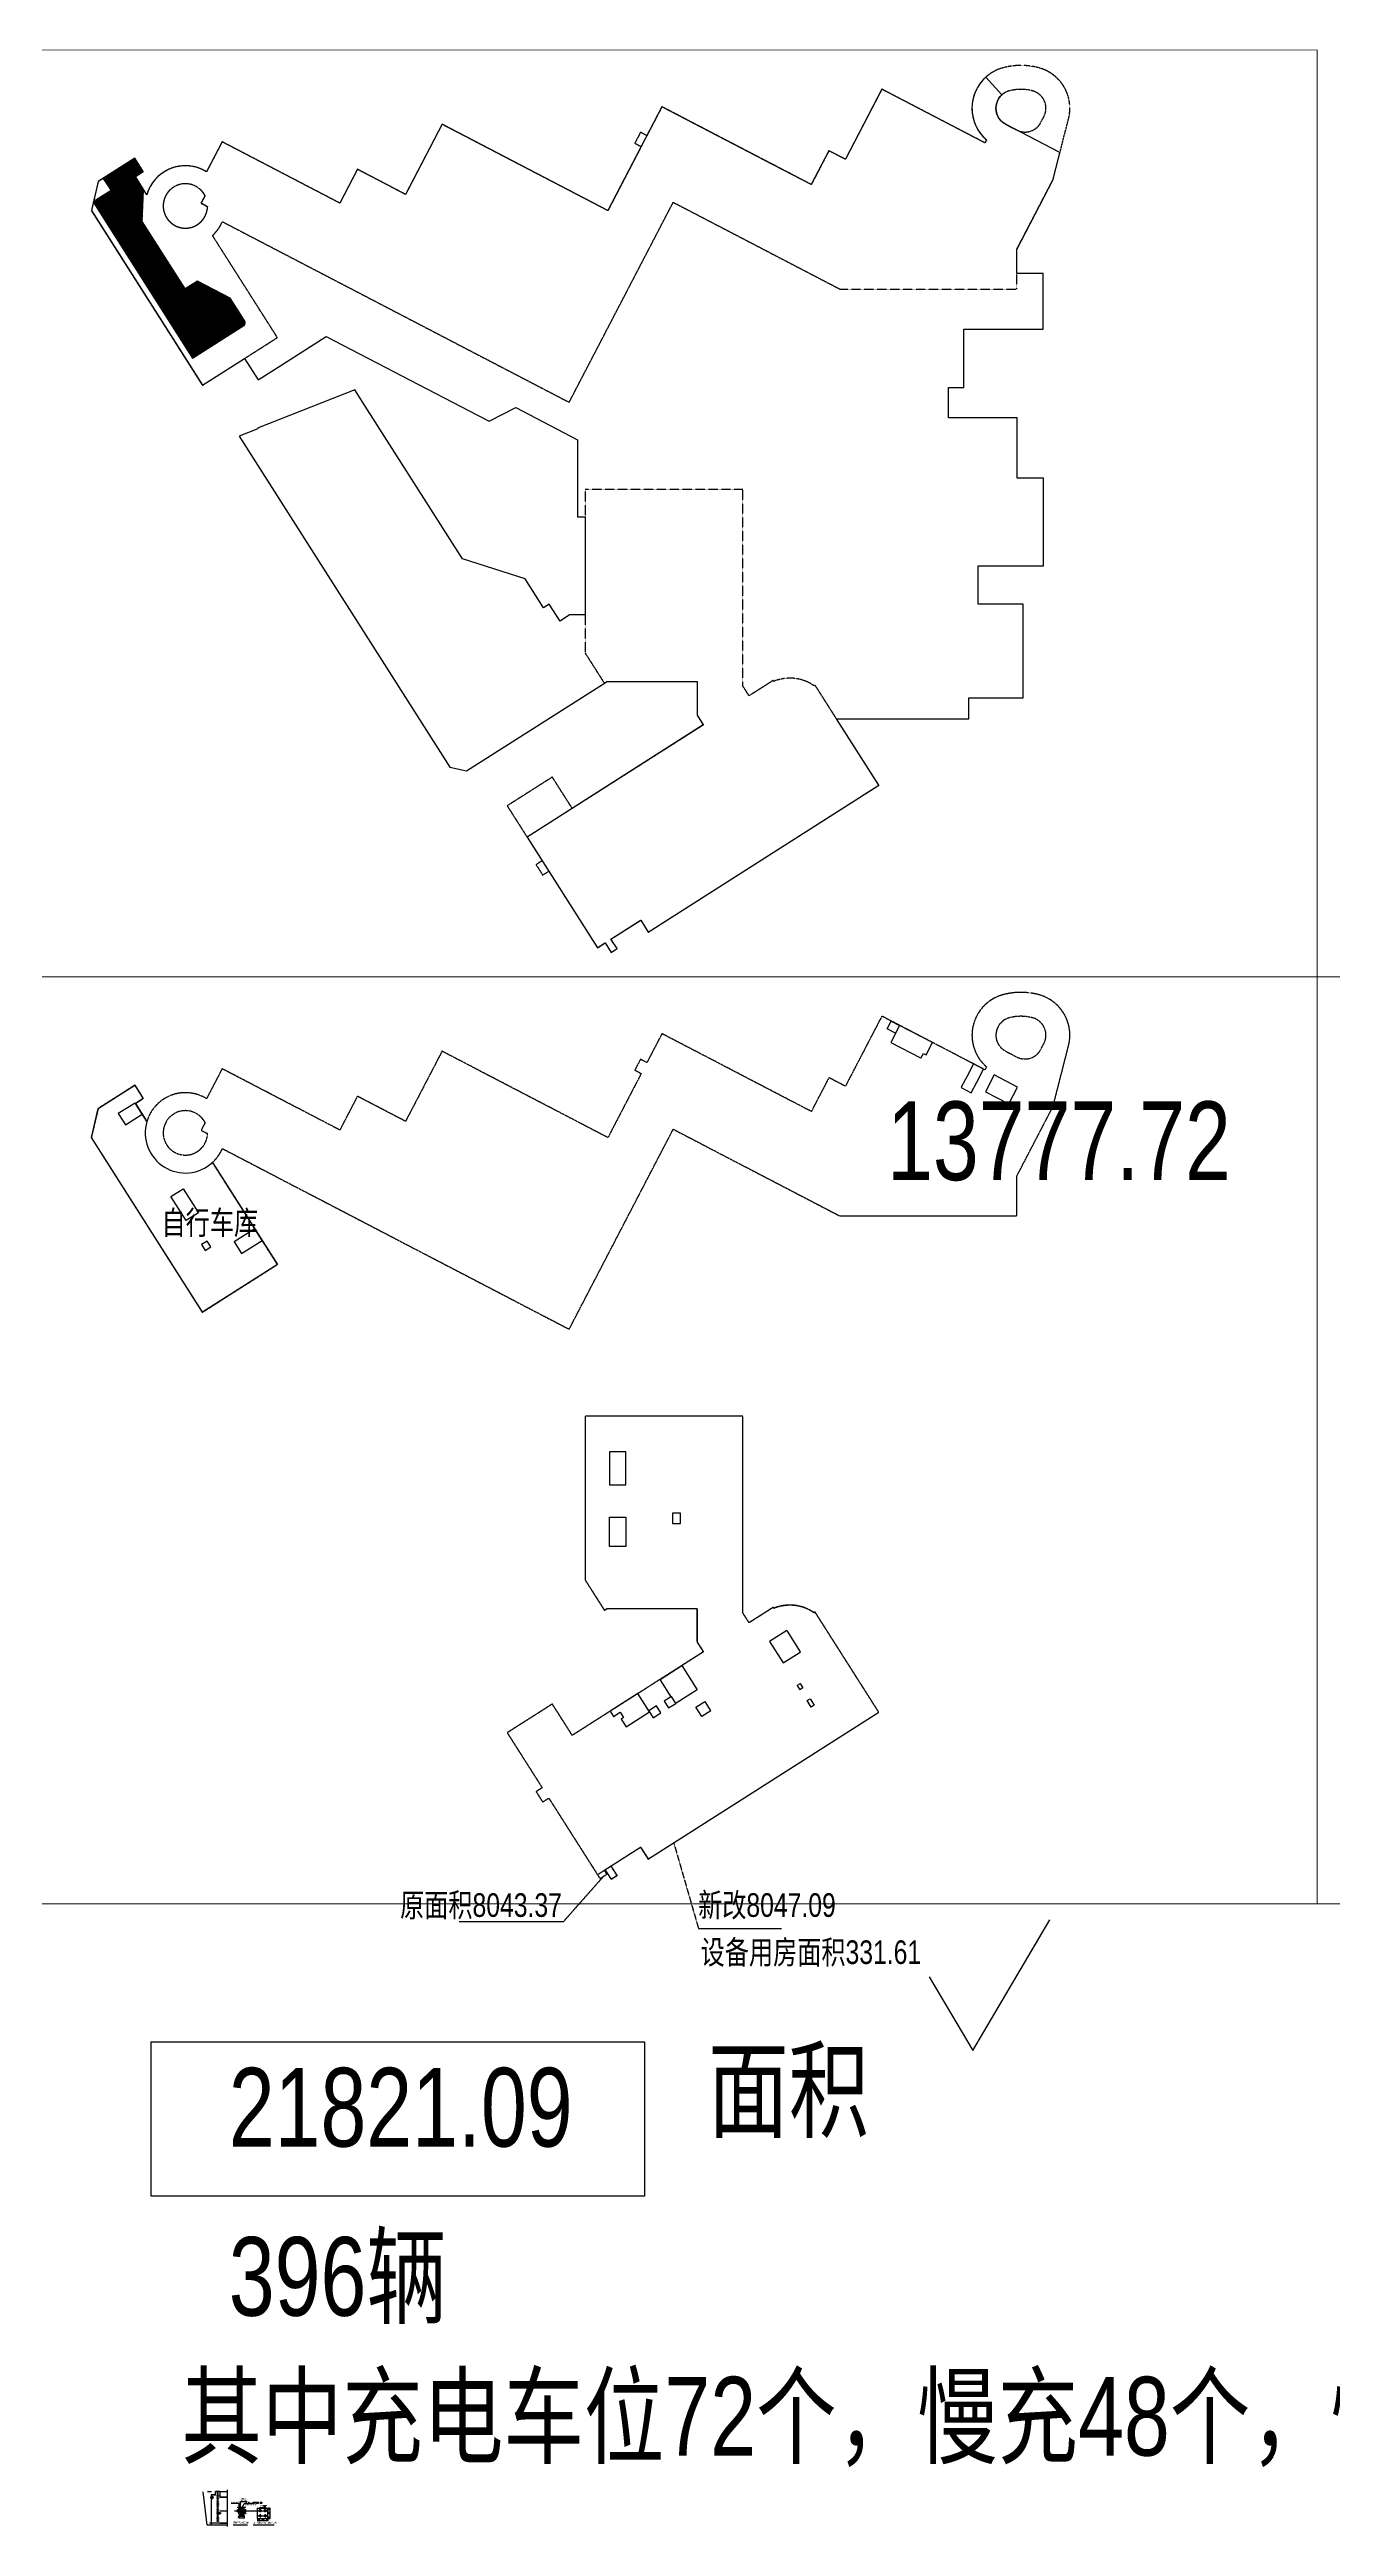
# Model space of a CAD drawing. Extents: x -1466470 to 922624, y -511729 to 590125.
# Drawn here: x 49501 to 457111, y -209775 to 576785 of the extents above; entities that cross this region are included whole.
import ezdxf

# ---------------------------------------------------------------- set-up
doc = ezdxf.new("R2010")
doc.units = 0
doc.header["$LTSCALE"] = 10
doc.header["$MEASUREMENT"] = 0
for name, pattern in [('X-104 B2平面$0$CONTINOUS', [0]), ('X-104 B2平面$0$DOTE', [2.42, 2, -0.2, 0.02, -0.2]), ('X-104 B2平面$1$DASH', [0.35, 0.25, -0.1])]:
    doc.linetypes.add(name, pattern=pattern)
for name, color, linetype, plot in [('X-104 B2平面$0$04-不打印_辅助线', 165, 'Continuous', False), ('X-104 B2平面$0$04-不打印_面积', 5, 'Continuous', False), ('X-104 B2平面$0$结构索引2', 1, 'Continuous', False)]:
    doc.layers.add(name, color=color, linetype=linetype, plot=plot)
for name, color, linetype in [('X-104 B2平面$0$A-TECH_结构', 21, 'Continuous'), ('X-104 B2平面$0$DIM-动力', 254, 'Continuous'), ('X-104 B2平面$0$DOTE', 9, 'Continuous'), ('X-104 B2平面$0$DQ', 254, 'X-104 B2平面$0$CONTINOUS'), ('X-104 B2平面$0$M-建筑 地下室轮廓', 3, 'X-104 B2平面$1$DASH'), ('X-104 B2平面$0$SURFACE', 6, 'Continuous'), ('X-104 B2平面$0$WALL', 4, 'Continuous'), ('X-104 B2平面$0$口部房间', 6, 'Continuous'), ('X-104 B2平面$0$看线', 241, 'Continuous'), ('X-104 B2平面$0$钢梯', 181, 'Continuous')]:
    doc.layers.add(name, color=color, linetype=linetype)
doc.styles.add('X-104 B2平面$0$Arial', font='arial.ttf', dxfattribs={"width": 0.75, "height": 2.5})
doc.styles.add('X-104 B2平面$0$DIM_FONT', font='simplex.shx', dxfattribs={"width": 0.7})
doc.styles.add('X-104 B2平面$0$OCHINESE', font='COMPLEX', dxfattribs={"width": 0.75, "bigfont": 'JD'})

# ---------------------------------------------------------------- blocks, each defined once
blk = doc.blocks.new('X-104 B2平面$0$A$C1D320C31')
at = {"layer": 'X-104 B2平面$0$04-不打印_面积', "color": 1}
for points in [[(-80378, 82678), (-85578, 82678), (-85578, 72178), (-80378, 72178)], [(-62978, 63228), (-65528, 63228), (-65528, 59978), (-62978, 59978)], [(-85578, 61978), (-80378, 61978), (-80378, 52578), (-85578, 52578)], [(-34674, 22440), (-30351, 15650), (-25289, 18871), (-24868, 19140), (-29056, 25720), (-29190, 25931)], [(-80270, -4630), (-72846, 96), (-76552, 5918), (-85367, 307), (-84320, -1339), (-82179, 25), (-81068, -1699), (-81827, -2183)], [(-58125, 1645), (-55636, 3229), (-55299, 3444), (-53524, 655), (-53524, 655), (-53390, 444), (-56221, -1346)]]:
    blk.add_lwpolyline(points, close=True, dxfattribs=at)
for points in [[(-65891, 4999), (-66017, 4919), (-69508, 10402), (-62548, 14832), (-57661, 7155), (-64410, 2859), (-64494, 2806), (-65887, 4994)], [(-25840, 8563), (-25081, 9047), (-24997, 9100), (-24109, 7707), (-24953, 7170), (-24995, 7143), (-25882, 8537), (-25840, 8563)], [(-73061, 435), (-71665, -1759), (-71665, -1759), (-69219, -201), (-70615, 1992), (-73061, 435), (-73061, 435), (-73061, 435)], [(-68169, 3549), (-66772, 1356), (-64494, 2806), (-64494, 2806), (-65887, 4994), (-65891, 4999), (-68169, 3549)], [(-22726, 3671), (-21840, 4234), (-20551, 2210), (-21437, 1646), (-21437, 1646), (-22726, 3671), (-22726, 3671)]]:
    blk.add_lwpolyline(points, dxfattribs=at)
blk = doc.blocks.new('*X364')
at = {"color": 0}
for p, q in [((21288, 21140), (21288, 21140)), ((21288, 21137), (21288, 21137)), ((21288, 21133), (21288, 21133)), ((21288, 21131), (21288, 21132)), ((21288, 21131), (21289, 21131)), ((21288, 21130), (21288, 21130)), ((21288, 21130), (21288, 21130)), ((21288, 21123), (21288, 21123)), ((21289, 21137), (21289, 21137)), ((21289, 21135), (21289, 21135)), ((21289, 21131), (21289, 21132)), ((21289, 21130), (21290, 21130)), ((21289, 21130), (21290, 21129)), ((21289, 21129), (21289, 21129)), ((21289, 21123), (21290, 21124)), ((21289, 21124), (21290, 21124)), ((21289, 21124), (21290, 21124)), ((21289, 21123), (21290, 21123)), ((21290, 21135), (21290, 21135)), ((21290, 21129), (21290, 21130)), ((21290, 21130), (21290, 21130)), ((21290, 21126), (21290, 21126)), ((21290, 21123), (21290, 21124)), ((21290, 21124), (21290, 21124)), ((21291, 21133), (21291, 21133)), ((21291, 21124), (21291, 21124)), ((21292, 21140), (21292, 21140)), ((21292, 21134), (21292, 21134)), ((21292, 21133), (21292, 21133)), ((21292, 21131), (21292, 21132)), ((21292, 21131), (21292, 21132)), ((21292, 21131), (21292, 21131)), ((21292, 21130), (21292, 21130)), ((21293, 21137), (21293, 21137)), ((21293, 21134), (21293, 21134)), ((21293, 21131), (21293, 21131)), ((21293, 21129), (21293, 21129)), ((21293, 21127), (21293, 21127)), ((21293, 21127), (21293, 21127)), ((21293, 21124), (21293, 21124)), ((21294, 21139), (21295, 21139)), ((21294, 21139), (21295, 21138)), ((21294, 21138), (21294, 21138)), ((21294, 21138), (21294, 21138)), ((21294, 21138), (21294, 21138)), ((21295, 21138), (21295, 21139)), ((21295, 21138), (21295, 21138)), ((21295, 21136), (21295, 21136)), ((21295, 21135), (21295, 21135)), ((21295, 21134), (21295, 21134)), ((21295, 21130), (21296, 21131)), ((21295, 21130), (21296, 21130)), ((21295, 21130), (21295, 21130)), ((21295, 21124), (21295, 21124)), ((21296, 21130), (21296, 21131)), ((21296, 21131), (21296, 21131)), ((21297, 21140), (21297, 21140)), ((21297, 21134), (21297, 21134)), ((21297, 21133), (21297, 21133)), ((21297, 21124), (21297, 21124)), ((21297, 21124), (21297, 21124)), ((21297, 21123), (21297, 21123)), ((21297, 21123), (21297, 21123)), ((21298, 21138), (21298, 21138)), ((21298, 21138), (21298, 21138)), ((21298, 21135), (21298, 21135)), ((21298, 21131), (21298, 21131)), ((21298, 21127), (21298, 21128)), ((21298, 21127), (21298, 21128)), ((21298, 21128), (21298, 21128)), ((21298, 21127), (21298, 21127)), ((21298, 21125), (21298, 21125)), ((21299, 21139), (21300, 21140)), ((21299, 21139), (21300, 21139)), ((21299, 21135), (21299, 21135)), ((21299, 21129), (21299, 21129)), ((21300, 21139), (21300, 21140)), ((21300, 21137), (21300, 21137)), ((21300, 21135), (21301, 21135)), ((21300, 21135), (21301, 21134)), ((21300, 21128), (21301, 21129)), ((21300, 21128), (21301, 21128)), ((21300, 21128), (21300, 21128)), ((21300, 21125), (21300, 21125)), ((21300, 21124), (21300, 21124)), ((21301, 21139), (21301, 21139)), ((21301, 21137), (21301, 21138)), ((21302, 21137), (21301, 21138)), ((21301, 21137), (21302, 21137)), ((21301, 21134), (21301, 21135)), ((21301, 21134), (21301, 21134)), ((21301, 21131), (21301, 21131)), ((21301, 21128), (21301, 21129)), ((21302, 21132), (21302, 21132)), ((21302, 21130), (21303, 21130)), ((21302, 21130), (21303, 21130)), ((21302, 21128), (21302, 21128)), ((21302, 21124), (21302, 21124)), ((21303, 21139), (21303, 21139)), ((21303, 21139), (21303, 21139)), ((21303, 21135), (21303, 21135)), ((21303, 21135), (21303, 21135)), ((21303, 21133), (21303, 21133)), ((21303, 21132), (21303, 21132)), ((21303, 21130), (21303, 21130)), ((21303, 21129), (21303, 21129)), ((21303, 21125), (21303, 21125)), ((21304, 21129), (21304, 21129)), ((21305, 21136), (21305, 21136)), ((21305, 21132), (21305, 21132)), ((21306, 21138), (21306, 21138)), ((21306, 21134), (21306, 21134)), ((21306, 21131), (21307, 21131)), ((21306, 21131), (21307, 21130)), ((21306, 21128), (21306, 21128)), ((21306, 21126), (21306, 21126)), ((21307, 21136), (21307, 21136)), ((21307, 21132), (21307, 21132)), ((21307, 21130), (21307, 21131)), ((21307, 21124), (21307, 21124)), ((21308, 21139), (21308, 21139)), ((21308, 21139), (21308, 21139)), ((21308, 21137), (21309, 21137)), ((21308, 21137), (21309, 21137)), ((21308, 21136), (21308, 21136)), ((21308, 21133), (21308, 21133)), ((21308, 21133), (21308, 21133)), ((21308, 21129), (21308, 21129)), ((21308, 21126), (21308, 21126)), ((21309, 21138), (21310, 21139)), ((21309, 21139), (21309, 21139)), ((21309, 21138), (21310, 21138)), ((21309, 21138), (21309, 21138)), ((21309, 21138), (21309, 21138)), ((21309, 21138), (21309, 21138)), ((21309, 21137), (21309, 21137)), ((21309, 21136), (21309, 21136)), ((21309, 21132), (21309, 21132)), ((21309, 21129), (21309, 21129)), ((21309, 21123), (21309, 21123)), ((21310, 21140), (21310, 21140)), ((21310, 21138), (21310, 21139)), ((21310, 21129), (21310, 21130)), ((21310, 21129), (21310, 21130)), ((21310, 21129), (21310, 21129)), ((21310, 21125), (21310, 21125)), ((21311, 21136), (21311, 21136)), ((21311, 21134), (21311, 21134)), ((21311, 21126), (21312, 21127)), ((21311, 21126), (21312, 21126)), ((21312, 21139), (21312, 21139)), ((21312, 21129), (21312, 21129)), ((21312, 21126), (21312, 21127)), ((21312, 21127), (21313, 21127)), ((21312, 21127), (21313, 21126)), ((21312, 21127), (21312, 21127)), ((21312, 21126), (21312, 21126)), ((21313, 21139), (21313, 21139)), ((21313, 21137), (21313, 21137)), ((21313, 21133), (21313, 21133)), ((21313, 21133), (21313, 21133)), ((21313, 21133), (21313, 21133)), ((21313, 21130), (21313, 21130)), ((21313, 21126), (21313, 21127)), ((21313, 21127), (21313, 21127)), ((21313, 21123), (21313, 21123)), ((21313, 21123), (21313, 21123)), ((21314, 21140), (21314, 21140)), ((21314, 21134), (21315, 21134)), ((21314, 21134), (21315, 21134)), ((21314, 21124), (21314, 21124)), ((21315, 21136), (21316, 21137)), ((21315, 21137), (21315, 21137)), ((21315, 21136), (21316, 21136)), ((21315, 21134), (21315, 21134)), ((21315, 21133), (21315, 21133)), ((21315, 21130), (21315, 21130)), ((21315, 21129), (21315, 21129)), ((21316, 21136), (21316, 21137)), ((21316, 21126), (21316, 21126)), ((21317, 21134), (21317, 21134)), ((21317, 21134), (21317, 21134)), ((21317, 21128), (21317, 21129)), ((21317, 21128), (21317, 21129)), ((21317, 21128), (21317, 21128)), ((21318, 21137), (21318, 21137)), ((21318, 21134), (21318, 21134)), ((21318, 21131), (21318, 21131)), ((21318, 21128), (21318, 21128)), ((21318, 21127), (21318, 21127)), ((21318, 21124), (21318, 21124)), ((21318, 21123), (21318, 21123)), ((21319, 21139), (21319, 21139)), ((21319, 21137), (21319, 21137)), ((21319, 21134), (21319, 21134)), ((21319, 21132), (21319, 21132)), ((21319, 21130), (21319, 21130)), ((21320, 21138), (21320, 21138)), ((21320, 21138), (21320, 21138)), ((21320, 21136), (21321, 21137)), ((21320, 21136), (21321, 21136)), ((21320, 21130), (21321, 21130)), ((21320, 21130), (21321, 21129)), ((21320, 21128), (21320, 21128)), ((21320, 21125), (21320, 21125)), ((21321, 21136), (21321, 21137)), ((21321, 21134), (21321, 21134)), ((21321, 21129), (21321, 21130)), ((21321, 21125), (21322, 21125)), ((21321, 21125), (21322, 21125))]:
    blk.add_line(p, q, dxfattribs=at)
blk = doc.blocks.new('*X365')
at = {"color": 0}
for p, q in [((21288, 21098), (21289, 21099)), ((21288, 21098), (21289, 21099)), ((21288, 21098), (21288, 21098)), ((21289, 21108), (21289, 21108)), ((21289, 21104), (21289, 21104)), ((21289, 21103), (21289, 21103)), ((21289, 21097), (21289, 21097)), ((21290, 21106), (21291, 21106)), ((21290, 21106), (21291, 21105)), ((21290, 21105), (21290, 21105)), ((21291, 21109), (21291, 21109)), ((21291, 21108), (21291, 21108)), ((21291, 21105), (21291, 21106)), ((21291, 21102), (21291, 21102)), ((21291, 21098), (21291, 21098)), ((21292, 21108), (21293, 21109)), ((21292, 21108), (21293, 21108)), ((21292, 21107), (21293, 21108)), ((21292, 21107), (21293, 21107)), ((21292, 21107), (21292, 21107)), ((21292, 21104), (21292, 21104)), ((21292, 21101), (21292, 21101)), ((21292, 21098), (21292, 21098)), ((21292, 21097), (21292, 21097)), ((21293, 21108), (21293, 21109)), ((21293, 21109), (21293, 21109)), ((21293, 21107), (21293, 21108)), ((21293, 21095), (21294, 21096)), ((21293, 21095), (21294, 21095)), ((21294, 21104), (21294, 21104)), ((21294, 21102), (21294, 21102)), ((21294, 21101), (21294, 21101)), ((21294, 21101), (21294, 21101)), ((21294, 21101), (21294, 21101)), ((21294, 21098), (21294, 21098)), ((21294, 21095), (21294, 21096)), ((21295, 21104), (21295, 21104)), ((21295, 21098), (21295, 21098)), ((21296, 21109), (21296, 21109)), ((21296, 21102), (21297, 21102)), ((21296, 21102), (21297, 21101)), ((21296, 21102), (21296, 21102)), ((21296, 21102), (21296, 21102)), ((21297, 21109), (21297, 21109)), ((21297, 21108), (21297, 21108)), ((21297, 21106), (21297, 21106)), ((21297, 21105), (21297, 21105)), ((21297, 21101), (21297, 21102)), ((21297, 21101), (21297, 21101)), ((21297, 21098), (21297, 21098)), ((21297, 21096), (21297, 21096)), ((21298, 21099), (21298, 21099)), ((21298, 21098), (21298, 21098)), ((21299, 21109), (21299, 21109)), ((21299, 21109), (21299, 21109)), ((21299, 21109), (21300, 21109)), ((21299, 21108), (21300, 21108)), ((21299, 21108), (21300, 21108)), ((21299, 21106), (21299, 21106)), ((21300, 21108), (21300, 21108)), ((21300, 21103), (21300, 21103)), ((21300, 21103), (21300, 21103)), ((21300, 21099), (21300, 21099)), ((21301, 21108), (21301, 21108)), ((21301, 21105), (21301, 21105)), ((21301, 21100), (21301, 21101)), ((21301, 21100), (21301, 21101)), ((21301, 21100), (21301, 21100)), ((21301, 21095), (21301, 21095)), ((21302, 21109), (21302, 21109)), ((21302, 21105), (21302, 21105)), ((21302, 21102), (21302, 21102)), ((21302, 21102), (21302, 21102)), ((21302, 21099), (21302, 21099)), ((21302, 21098), (21303, 21098)), ((21302, 21098), (21303, 21097)), ((21302, 21095), (21302, 21095)), ((21303, 21105), (21303, 21106)), ((21303, 21106), (21303, 21106)), ((21303, 21105), (21303, 21105)), ((21303, 21097), (21303, 21098)), ((21303, 21098), (21303, 21098)), ((21303, 21097), (21303, 21097)), ((21304, 21099), (21304, 21099)), ((21304, 21096), (21304, 21096)), ((21304, 21094), (21305, 21095)), ((21304, 21094), (21305, 21094)), ((21305, 21105), (21305, 21105)), ((21305, 21105), (21305, 21105)), ((21305, 21104), (21305, 21105)), ((21305, 21103), (21305, 21103)), ((21305, 21094), (21305, 21095)), ((21306, 21100), (21306, 21100)), ((21306, 21100), (21306, 21100)), ((21307, 21107), (21307, 21108)), ((21307, 21107), (21307, 21108)), ((21307, 21108), (21307, 21108)), ((21307, 21107), (21307, 21107)), ((21307, 21106), (21307, 21106)), ((21307, 21106), (21307, 21106)), ((21307, 21103), (21307, 21103)), ((21307, 21103), (21307, 21103)), ((21307, 21102), (21307, 21102)), ((21307, 21099), (21307, 21099)), ((21308, 21100), (21308, 21100)), ((21308, 21100), (21309, 21100)), ((21309, 21100), (21308, 21100)), ((21308, 21098), (21308, 21098)), ((21309, 21107), (21309, 21107)), ((21309, 21104), (21309, 21104)), ((21309, 21098), (21309, 21098)), ((21310, 21103), (21310, 21103)), ((21310, 21100), (21310, 21100)), ((21311, 21101), (21311, 21101)), ((21311, 21101), (21311, 21100)), ((21311, 21100), (21311, 21101)), ((21312, 21108), (21312, 21108)), ((21312, 21108), (21312, 21108)), ((21312, 21107), (21312, 21107)), ((21312, 21107), (21312, 21107)), ((21312, 21103), (21312, 21103)), ((21312, 21101), (21312, 21101)), ((21312, 21101), (21312, 21101)), ((21312, 21100), (21312, 21100)), ((21312, 21097), (21312, 21097)), ((21313, 21108), (21314, 21108)), ((21313, 21108), (21314, 21108)), ((21313, 21104), (21314, 21104)), ((21313, 21104), (21314, 21103)), ((21313, 21104), (21313, 21104)), ((21314, 21108), (21314, 21108)), ((21314, 21107), (21314, 21107)), ((21314, 21107), (21314, 21106)), ((21314, 21106), (21314, 21107)), ((21314, 21103), (21314, 21104)), ((21314, 21099), (21314, 21099)), ((21314, 21098), (21314, 21098)), ((21314, 21097), (21314, 21097)), ((21315, 21108), (21315, 21108)), ((21315, 21099), (21316, 21100)), ((21315, 21099), (21316, 21099)), ((21316, 21103), (21316, 21103)), ((21316, 21099), (21316, 21100)), ((21316, 21097), (21316, 21097)), ((21317, 21108), (21317, 21108)), ((21317, 21104), (21317, 21104)), ((21317, 21101), (21317, 21101)), ((21317, 21101), (21317, 21101)), ((21317, 21097), (21317, 21097)), ((21317, 21097), (21317, 21096)), ((21317, 21096), (21317, 21097)), ((21317, 21097), (21317, 21097)), ((21318, 21108), (21318, 21108)), ((21318, 21107), (21318, 21107)), ((21318, 21102), (21318, 21102)), ((21318, 21101), (21318, 21101)), ((21318, 21096), (21318, 21096)), ((21319, 21105), (21319, 21105)), ((21319, 21104), (21320, 21104)), ((21319, 21104), (21320, 21104)), ((21319, 21101), (21319, 21101)), ((21319, 21097), (21319, 21097)), ((21320, 21104), (21320, 21104)), ((21320, 21100), (21320, 21100)), ((21320, 21098), (21320, 21098)), ((21321, 21106), (21321, 21106)), ((21321, 21106), (21321, 21106)), ((21321, 21106), (21321, 21106)), ((21321, 21102), (21321, 21102)), ((21322, 21109), (21322, 21109)), ((21322, 21105), (21322, 21105))]:
    blk.add_line(p, q, dxfattribs=at)
blk = doc.blocks.new('X-104 B2平面$0$_DIMX')
blk.add_line((-150, 0), (150, 0))
at = {"const_width": 50}
blk.add_lwpolyline([(-70, -70), (70, 70)], dxfattribs=at)
blk = doc.blocks.new('X-104 B2平面$0$A$C4B6D3759')
at = {"layer": 'X-104 B2平面$0$DQ'}
for p, q in [((83, 780), (608, 780)), ((83, 780), (83, 165)), ((83, 165), (608, 165)), ((608, 780), (608, 165))]:
    blk.add_line(p, q, dxfattribs=at)
at = {"layer": 'X-104 B2平面$0$DQ', "color": 1, "linetype": 'X-104 B2平面$1$DASH', "ltscale": 0.3}
for p, q in [((83, 680), (608, 680)), ((83, 515), (608, 515)), ((83, 430), (608, 430)), ((83, 265), (608, 265))]:
    blk.add_line(p, q, dxfattribs=at)
at = {"layer": 'X-104 B2平面$0$DQ', "linetype": 'X-104 B2平面$1$DASH', "ltscale": 0.3}
for p, q in [((83, 680), (83, 515)), ((83, 430), (83, 265))]:
    blk.add_line(p, q, dxfattribs=at)
for centre in [(83, 597), (83, 347), (608, 597), (608, 347)]:
    blk.add_circle(centre, 82.5, dxfattribs=at)
at = {"layer": 'X-104 B2平面$0$WALL'}
blk.add_line((743, 597), (473, 597), dxfattribs=at)
blk = doc.blocks.new('X-104 B2平面')
at = {"layer": 'X-104 B2平面$0$A-TECH_结构'}
h = blk.add_hatch(dxfattribs=at)
h.set_pattern_fill('ANSI31', color=256, scale=150)
h.set_pattern_definition([(45, (-190030.1, -6019.98), (-168.3798, 168.3798), [])])
h.paths.add_polyline_path([(256607, 541893), (259076, 538012), (253423, 534416), (284980, 484802), (301560, 495348), (301693, 496352), (300794, 497764), (300793, 497764), (296907, 503880), (286559, 509272), (282623, 506769), (268991, 528200), (269430, 538317), (266800, 542451), (269331, 544061), (266648, 548280)])
for p, q in [((299810, -196433, 0), (297194, -196433, 0)), ((299810, -197838, 0), (299810, -196433, 0)), ((300187, -198402, 0), (300187, -195871, 0)), ((300187, -195871, 0), (302340, -195871, 0)), ((300530, -198259, 0), (301418, -196496, 0)), ((301418, -196496, 0), (304570, -196496, 0)), ((297874, -203243, 0), (302476, -203243, 0)), ((298326, -198742, 0), (309057, -198742, 0)), ((299217, -199082, 0), (299217, -198402, 0)), ((299217, -198402, 0), (300457, -198402, 0)), ((299217, -199082, 0), (300457, -199082, 0)), ((299528, -199763, 0), (300462, -199763, 0)), ((299704, -198402, 0), (299704, -197576, 0)), ((299704, -199763, 0), (299704, -199082, 0)), ((299704, -200256, 0), (299704, -200605, 0)), ((299704, -200438, 0), (300529, -200438, 0)), ((299704, -200745, 0), (299704, -201161, 0)), ((299704, -200995, 0), (301356, -200995, 0)), ((300457, -198159, 0), (300530, -198159, 0)), ((300457, -199326, 0), (300457, -198159, 0)), ((300457, -199326, 0), (300530, -199326, 0)), ((300462, -197576, 0), (300556, -197718, 0)), ((300462, -199763, 0), (300556, -199905, 0)), ((300530, -199326, 0), (300530, -198159, 0)), ((300530, -198402, 0), (301891, -198402, 0)), ((300530, -199082, 0), (301891, -199082, 0)), ((300530, -200256, 0), (300530, -200605, 0)), ((300530, -200256, 0), (300530, -200605, 0)), ((300531, -200438, 0), (301356, -200438, 0)), ((300556, -197718, 0), (300645, -197409, 0)), ((300556, -199905, 0), (300645, -199596, 0)), ((300645, -197409, 0), (300729, -197576, 0)), ((300645, -199596, 0), (300729, -199763, 0)), ((300729, -199763, 0), (301530, -199763, 0)), ((301356, -198402, 0), (301356, -197576, 0)), ((301356, -199763, 0), (301356, -199082, 0)), ((301356, -199597, 0), (301356, -199792, 0)), ((301356, -200256, 0), (301356, -200605, 0)), ((301356, -200745, 0), (301356, -201161, 0)), ((301357, -199626, 0), (301410, -199626, 0)), ((301890, -199626, 0), (301837, -199626, 0)), ((301891, -199082, 0), (301891, -198402, 0)), ((301891, -199597, 0), (301891, -199792, 0)), ((304261, -203268, 0), (310864, -203268, 0)), ((305616, -201811, 0), (305616, -201811, 0)), ((305617, -197916, 0), (308923, -197916, 0)), ((305617, -200395, 0), (308923, -200395, 0)), ((305617, -201221, 0), (308923, -201221, 0)), ((305617, -201519, 0), (305617, -201978, 0)), ((305617, -201811, 0), (306103, -201811, 0)), ((306103, -201519, 0), (306103, -201978, 0)), ((306103, -201664, 0), (306103, -201978, 0)), ((306104, -201811, 0), (308436, -201811, 0)), ((306104, -201811, 0), (306105, -201811, 0)), ((306197, -197738, 0), (308414, -197738, 0)), ((306444, -199253, 0), (306444, -198226, 0)), ((306444, -199885, 0), (306444, -200911, 0)), ((308096, -199253, 0), (308096, -198226, 0)), ((308096, -199885, 0), (308096, -200911, 0)), ((308436, -201811, 0), (308435, -201811, 0)), ((308437, -201519, 0), (308437, -201978, 0)), ((308437, -201664, 0), (308437, -201978, 0)), ((308437, -201811, 0), (308923, -201811, 0)), ((308923, -201519, 0), (308923, -201978, 0)), ((308923, -201811, 0), (308924, -201811, 0)), ((309220, -197916, 0), (309679, -197916, 0)), ((309220, -198402, 0), (309679, -198402, 0)), ((309220, -200735, 0), (309679, -200735, 0)), ((309220, -201221, 0), (309679, -201221, 0)), ((309366, -198402, 0), (309679, -198402, 0)), ((309366, -200735, 0), (309679, -200735, 0)), ((309513, -197915, 0), (309513, -197914, 0)), ((309513, -197916, 0), (309513, -198402, 0)), ((309513, -198403, 0), (309513, -200735, 0)), ((309513, -198403, 0), (309513, -198403, 0)), ((309513, -200735, 0), (309513, -200734, 0)), ((309513, -200735, 0), (309513, -201221, 0)), ((309513, -201222, 0), (309513, -201223, 0))]:
    blk.add_line(p, q)
at = {"linetype": 'Continuous'}
for p, q in [((299169, -197576, 0), (300462, -197576, 0)), ((300729, -197576, 0), (301891, -197576, 0)), ((305617, -201221, 0), (305617, -197916, 0)), ((308923, -201221, 0), (308923, -197916, 0))]:
    blk.add_line(p, q, dxfattribs=at)
at = {"color": 4}
blk.add_lwpolyline([(311933, 196989), (288096, 181827), (252817, 237292), (255008, 246526), (266648, 253930), (269331, 249711), (266800, 248101), (270456, 242353, 0.7585796), (291324, 229390), (291324, 229390), (291324, 229390), (291324, 229390), (311933, 196989), (311933, 196989), (311933, 196989), (311933, 196989), (311933, 196989), (311933, 196989)], format="xyb", close=True, dxfattribs=at)
blk.add_lwpolyline([(271819, -49881), (428591, -49881), (428591, -98872), (271819, -98872)], close=True)
at = {"const_width": 48.6, "elevation": 0}
for points in [[(297898, -203123), (302500, -203123)], [(304285, -203148), (310887, -203148)], [(306197, -197654), (308414, -197654)]]:
    blk.add_lwpolyline(points, dxfattribs=at)
for centre in [(306444, -198742, 0), (306444, -200395, 0), (308096, -198742, 0), (308096, -200395, 0)]:
    blk.add_circle(centre, 340)
at = {"layer": 'X-104 B2平面$0$04-不打印_辅助线', "const_width": 250}
for points in [[(226120, 288330), (642270, 288330), (642270, 582680), (226120, 582680)], [(226120, -6020), (642270, -6020), (642270, 288330), (226120, 288330)], [(642270, -6020), (1058420, -6020), (1058420, 288330), (642270, 288330)]]:
    blk.add_lwpolyline(points, close=True, dxfattribs=at)
at = {"layer": 'X-104 B2平面$0$04-不打印_面积', "color": 3}
for points in [[(508327, 270484), (505712, 271846), (506981, 274285), (509597, 272923), (508329, 270487)], [(509597, 272923), (506781, 267512), (516228, 262594), (516405, 262502), (517191, 264011), (518078, 263549), (520110, 267452), (509597, 272923)], [(533057, 260712), (530936, 256630), (529297, 253481), (529158, 253215), (532396, 251530), (534127, 254856), (534127, 254856), (536297, 259024), (533057, 260712), (533057, 260712)], [(539622, 257182), (536851, 251858), (544346, 247957), (547117, 253279), (539622, 257182)]]:
    blk.add_lwpolyline(points, dxfattribs=at)
at = {"layer": 'X-104 B2平面$0$04-不打印_面积', "color": 1}
blk.add_lwpolyline([(519016, -29215), (532864, -52631), (557366, -11121)], dxfattribs=at)
at = {"layer": 'X-104 B2平面$0$A-TECH_结构'}
blk.add_lwpolyline([(256607, 541893), (259076, 538012), (253423, 534416), (284980, 484802), (301560, 495348), (301693, 496352), (300794, 497764), (300793, 497764), (296907, 503880), (286559, 509272), (282623, 506769), (268991, 528200), (269430, 538317), (266800, 542451), (269331, 544061), (266648, 548280), (256607, 541893)], dxfattribs=at)
at = {"layer": 'X-104 B2平面$0$DOTE', "linetype": 'X-104 B2平面$0$DOTE'}
blk.add_line((296041, -203755, 0), (296041, -192026, 0), dxfattribs=at)
at = {"layer": 'X-104 B2平面$0$DOTE'}
blk.add_line((296041, -202661, 0), (290348, -202661, 0), dxfattribs=at)
at = {"layer": 'X-104 B2平面$0$DQ', "color": 1, "linetype": 'X-104 B2平面$1$DASH', "ltscale": 0.3}
for p, q in [((293208, -199328, 0), (293752, -199328, 0)), ((293208, -199493, 0), (293773, -199493, 0)), ((293208, -199578, 0), (293773, -199578, 0)), ((293208, -199743, 0), (293773, -199743, 0))]:
    blk.add_line(p, q, dxfattribs=at)
at = {"layer": 'X-104 B2平面$0$DQ', "linetype": 'X-104 B2平面$1$DASH', "ltscale": 0.3}
for p, q in [((293208, -199328, 0), (293208, -199493, 0)), ((293208, -199578, 0), (293208, -199743, 0))]:
    blk.add_line(p, q, dxfattribs=at)
for centre in [(293208, -199411, 0), (293208, -199661, 0), (293773, -199411, 0), (293773, -199661, 0)]:
    blk.add_circle(centre, 82.5, dxfattribs=at)
at = {"layer": 'X-104 B2平面$0$M-建筑 地下室轮廓', "color": 2, "linetype": 'X-104 B2平面$1$DASH', "ltscale": 10}
for points in [[(291320, 523746, 0.0745468), (293823, 526894), (294470, 528136), (404636, 470787), (405975, 473359), (405975, 473359), (437698, 534297), (490635, 506740), (490635, 506740), (490635, 506740), (546824, 506740), (546824, 506740), (546824, 506740), (546824, 519345), (558355, 541497), (563287, 560822, 0.4116737), (553853, 577000, 0.1316525), (542468, 577000, 0.6023031), (537228, 554079), (536741, 553143), (503966, 570205), (492376, 547941), (487142, 550665), (481555, 539932), (469536, 546189), (469536, 546189), (434100, 564636), (429321, 555455), (427281, 556517), (425480, 553058), (427520, 551996), (416923, 531639), (364235, 559067), (352645, 536803), (337344, 544768), (331757, 534035), (294369, 553498), (289428, 544007), (288407, 544539, 0.4684877), (270456, 536703), (266800, 542451), (269331, 544061), (266648, 548280), (255008, 540876), (252817, 531642), (288096, 476177), (311933, 491339), (291320, 523746)], [(440537, 364047), (440537, 364047), (405613, 341816), (399276, 351770), (384935, 342641), (396051, 325179), (394111, 323944), (396205, 320654), (398146, 321889), (413611, 297594), (416057, 299151), (417990, 296115), (419846, 297296), (417913, 300333), (427361, 306347), (429778, 302551), (429778, 302551), (503001, 349162), (482783, 380923), (482489, 380735, 0.2567226), (469609, 382158), (469430, 382440), (469430, 382440), (469430, 382440), (469430, 382440), (469430, 382440), (469430, 382440), (461796, 377580), (459823, 380679), (459823, 443140), (409724, 443140), (409724, 391110), (415788, 381587), (416666, 382140), (445273, 382140), (445273, 371412), (447244, 368317), (440537, 364047)]]:
    blk.add_lwpolyline(points, format="xyb", dxfattribs=at)
at = {"layer": 'X-104 B2平面$0$M-建筑 地下室轮廓', "color": 4, "linetype": 'ByBlock', "ltscale": 0.5}
blk.add_lwpolyline([(558355, 541497), (560552, 550105), (543286, 559093, -0.5238147), (542096, 568389), (537011, 574037, 0.4517394), (537228, 554079), (536741, 553143), (503966, 570205), (492376, 547941), (487142, 550665), (481555, 539932), (469447, 546235), (469447, 546235), (434100, 564636), (416923, 531639), (364235, 559067), (352645, 536803), (337344, 544768), (331757, 534035), (294369, 553498), (289428, 544007), (288407, 544539, 0.4682653), (270456, 536703), (266800, 542451), (269331, 544061), (266648, 548280), (255008, 540876), (252817, 531642), (288096, 476177), (301512, 484710), (305833, 477918), (312161, 481943), (327468, 491680), (375541, 466655), (376102, 466363), (379202, 464749), (387655, 469142), (387655, 469142), (387655, 469142), (407324, 458903), (407324, 434438), (409724, 434438), (409724, 403240), (404749, 403240), (401725, 401316), (398291, 406717), (396477, 405563), (390647, 414728), (370695, 421034), (339117, 470681), (338532, 471600), (336526, 474754), (305591, 462592), (305700, 462313), (299810, 459997), (366670, 354882), (372040, 353754), (415538, 381422), (415538, 381422), (416669, 382140), (445273, 382140), (445273, 371412), (447244, 368317), (391272, 332687), (413611, 297594), (416058, 299152), (417991, 296115), (419847, 297296), (417914, 300333), (427361, 306347), (429778, 302551), (503001, 349162), (489584, 370240), (531574, 370240), (531574, 376890), (548824, 376890), (548824, 406640), (534524, 406640), (534524, 418890), (555324, 418890), (555324, 446740), (546924, 446740), (546924, 465840), (525124, 465840), (525124, 475490), (530023, 475490), (530023, 494040), (538424, 494040), (538424, 494040), (555224, 494040), (555224, 511640), (546824, 511640), (546824, 519345), (558355, 541497)], format="xyb", dxfattribs=at)
at = {"layer": 'X-104 B2平面$0$M-建筑 地下室轮廓', "color": 2, "ltscale": 0.5}
for points in [[(551886, 569659, 0.1316525), (544435, 569659, 0.6840733), (543279, 559097), (546819, 557254, 0.4142137), (554507, 559678), (555466, 561521, 0.4796381)], [(551886, 275309, 0.1316525), (544435, 275309, 0.6840733), (543279, 264747), (546819, 262904, 0.4142137), (554507, 265328), (555466, 267171, 0.4796381)]]:
    blk.add_lwpolyline(points, format="xyb", close=True, dxfattribs=at)
for points in [[(288956, 536384), (287699, 533972), (289744, 532906, -7.7789681), (288956, 536384, 3.5804983)], [(291320, 229396, 0.0745468), (293823, 232544), (294470, 233786), (404636, 176437), (405975, 179009), (405975, 179009), (437698, 239947), (490635, 212390), (490635, 212390), (490635, 212390), (546824, 212390), (546824, 212390), (546824, 212390), (546824, 224995), (558355, 247147), (563287, 266472, 0.4116737), (553853, 282650, 0.1316525), (542468, 282650, 0.6023031), (537228, 259729), (536741, 258793), (503966, 275855), (492376, 253591), (487142, 256315), (481555, 245582), (469536, 251839), (469536, 251839), (434100, 270286), (429321, 261105), (427281, 262167), (425480, 258708), (427520, 257646), (416923, 237289), (364235, 264717), (352645, 242453), (337344, 250418), (331757, 239685), (294369, 259148), (289428, 249657), (288407, 250189, 0.4684877), (270456, 242353), (266800, 248101), (269331, 249711), (266648, 253930), (255008, 246526), (252817, 237292), (288096, 181827), (311933, 196989), (291320, 229396)], [(288956, 242034), (287699, 239622), (289744, 238556, -7.7789681), (288956, 242034, 3.5804983)], [(440537, 69697), (440537, 69697), (405613, 47466), (399276, 57420), (384935, 48291), (396051, 30829), (394111, 29594), (396205, 26304), (398146, 27539), (413611, 3244), (414416, 1979), (415513, 2677), (416610, 3375), (415804, 4640), (427277, 11943), (429693, 8147), (429693, 8147), (503001, 54812), (482756, 86615), (482419, 86400, 0.2524213), (469684, 87785), (469472, 88116), (469472, 88116), (469472, 88116), (469472, 88116), (469472, 88116), (469472, 88116), (461796, 83230), (459823, 86329), (459823, 148790), (409724, 148790), (409724, 96760), (415834, 87164), (416816, 87790), (445224, 87790), (445224, 77234), (447286, 73994), (440537, 69697)]]:
    blk.add_lwpolyline(points, format="xyb", dxfattribs=at)
at = {"layer": 'X-104 B2平面$0$M-建筑 地下室轮廓', "color": 4, "ltscale": 0.5}
for points in [[(289744, 532907), (287699, 533972), (288956, 536384, 7.7813885), (289744, 532907, -2.993322)], [(440537, 69697), (440537, 69697), (405613, 47466), (399276, 57420), (384935, 48291), (396051, 30829), (394111, 29594), (396205, 26304), (398146, 27539), (413611, 3244), (416057, 4801), (417990, 1765), (419846, 2946), (417913, 5983), (427361, 11997), (429778, 8201), (429778, 8201), (503001, 54812), (482783, 86573), (482489, 86385, 0.2567226), (469609, 87808), (469430, 88090), (469430, 88090), (469430, 88090), (469430, 88090), (469430, 88090), (469430, 88090), (461796, 83230), (459823, 86329), (459823, 148790), (409724, 148790), (409724, 96760), (415788, 87237), (416666, 87790), (445273, 87790), (445273, 77062), (447244, 73967), (440537, 69697)]]:
    blk.add_lwpolyline(points, format="xyb", dxfattribs=at)
blk.add_lwpolyline([(437852, 13341), (445699, -13822), (472077, -13822)], dxfattribs=at)
at = {"layer": 'X-104 B2平面$0$M-建筑 地下室轮廓', "color": 2, "ltscale": 0.5}
for points in [[(415513, 2677), (402757, -11733), (369715, -11733)], [(416057, 4801), (417913, 5983), (419846, 2946), (417990, 1765), (416057, 4801)]]:
    blk.add_lwpolyline(points, dxfattribs=at)
at = {"layer": 'X-104 B2平面$0$SURFACE', "ltscale": 10}
for p, q in [((292291, -193811, 0), (290891, -193811, 0)), ((293591, -194461, 0), (294991, -194461, 0)), ((294991, -194461, 0), (296041, -194461, 0))]:
    blk.add_line(p, q, dxfattribs=at)
at = {"layer": 'X-104 B2平面$0$SURFACE', "ltscale": 10, "elevation": 0}
for points in [[(290891, -193661), (290891, -203211), (296041, -203211)], [(292291, -193761), (292291, -193661), (290891, -193661)], [(292291, -193811), (292291, -193711), (290891, -193711)], [(292191, -192811), (292191, -193661)], [(293591, -194411), (293591, -194311), (294991, -194311)], [(293591, -194461), (293591, -194361), (295941, -194361)], [(293691, -192811), (293691, -194311)], [(294991, -194311), (294991, -194311), (296041, -194311)], [(296041, -203311), (290891, -203311), (290891, -203211), (296041, -203211)]]:
    blk.add_lwpolyline(points, dxfattribs=at)
at = {"layer": 'X-104 B2平面$0$口部房间', "elevation": 0}
blk.add_lwpolyline([(290891, -203311), (289591, -203311), (288378, -192811)], dxfattribs=at)
at = {"layer": 'X-104 B2平面$0$看线'}
for p, q in [((290991, -192811, 0), (289771, -192811, 0)), ((296041, -192811, 0), (292291, -192811, 0)), ((293591, -198761, 0), (296041, -198761, 0)), ((293591, -202661, 0), (296041, -202661, 0))]:
    blk.add_line(p, q, dxfattribs=at)
at = {"layer": 'X-104 B2平面$0$看线', "elevation": 0}
for points in [[(293641, -192711), (292241, -192711), (292241, -192611), (293641, -192611)], [(293631, -192701), (292251, -192701), (292251, -192621), (293631, -192621)]]:
    blk.add_lwpolyline(points, close=True, dxfattribs=at)
at = {"layer": 'X-104 B2平面$0$结构索引2'}
for points in [[(261377, 244889), (263631, 241345), (268947, 244726), (266800, 248101), (266693, 248270)], [(278122, 218563), (282003, 221032), (286834, 213438), (282952, 210969)]]:
    blk.add_lwpolyline(points, close=True, dxfattribs=at)
for points in [[(298175, 204178), (300536, 200465), (307076, 204625), (304714, 208337), (298175, 204178)], [(287836, 203291), (289017, 201434), (290831, 202588), (289650, 204444), (287836, 203291), (287836, 203291)]]:
    blk.add_lwpolyline(points, dxfattribs=at)
at = {"layer": 'X-104 B2平面$0$钢梯'}
for p, q in [((292698, -193219, 0), (292671, -193219, 0)), ((292698, -193624, 0), (292671, -193624, 0)), ((292698, -194029, 0), (292671, -194029, 0)), ((292698, -194434, 0), (292671, -194434, 0)), ((292698, -194839, 0), (292671, -194839, 0)), ((292698, -195244, 0), (292671, -195244, 0)), ((292698, -195649, 0), (292671, -195649, 0)), ((292698, -196054, 0), (292671, -196054, 0)), ((292698, -196459, 0), (292671, -196459, 0)), ((293184, -193219, 0), (293211, -193219, 0)), ((293184, -193624, 0), (293211, -193624, 0)), ((293184, -194029, 0), (293211, -194029, 0)), ((293184, -194434, 0), (293211, -194434, 0)), ((293184, -194839, 0), (293211, -194839, 0)), ((293184, -195244, 0), (293211, -195244, 0)), ((293184, -195649, 0), (293211, -195649, 0)), ((293184, -196054, 0), (293211, -196054, 0)), ((293184, -196459, 0), (293211, -196459, 0)), ((292698, -196864, 0), (292671, -196864, 0)), ((292698, -197269, 0), (292671, -197269, 0)), ((292698, -197674, 0), (292671, -197674, 0)), ((292698, -198079, 0), (292671, -198079, 0)), ((292698, -198484, 0), (292671, -198484, 0)), ((292698, -198889, 0), (292671, -198889, 0)), ((292698, -199294, 0), (292671, -199294, 0)), ((292698, -199699, 0), (292671, -199699, 0)), ((292698, -200104, 0), (292671, -200104, 0)), ((292698, -200509, 0), (292671, -200509, 0)), ((292698, -200914, 0), (292671, -200914, 0)), ((292698, -201319, 0), (292671, -201319, 0)), ((292698, -201724, 0), (292671, -201724, 0)), ((292698, -202129, 0), (292671, -202129, 0)), ((293184, -196864, 0), (293211, -196864, 0)), ((293184, -197269, 0), (293211, -197269, 0)), ((293184, -197674, 0), (293211, -197674, 0)), ((293184, -198079, 0), (293211, -198079, 0)), ((293184, -198484, 0), (293211, -198484, 0)), ((293184, -198889, 0), (293211, -198889, 0)), ((293184, -199294, 0), (293211, -199294, 0)), ((293184, -199499, 0), (293211, -199499, 0)), ((293184, -200104, 0), (293211, -200104, 0)), ((293184, -200509, 0), (293211, -200509, 0)), ((293184, -200914, 0), (293211, -200914, 0)), ((293184, -201319, 0), (293211, -201319, 0)), ((293184, -201724, 0), (293211, -201724, 0)), ((293184, -202129, 0), (293211, -202129, 0))]:
    blk.add_line(p, q, dxfattribs=at)
at = {"layer": 'X-104 B2平面$0$钢梯', "elevation": 0}
for points in [[(292941, -193151), (292671, -193151), (292671, -193219)], [(292941, -193556), (292671, -193556), (292671, -193624)], [(292941, -193961), (292671, -193961), (292671, -194029)], [(292941, -194366), (292671, -194366), (292671, -194434)], [(292941, -194771), (292671, -194771), (292671, -194839)], [(292941, -195176), (292671, -195176), (292671, -195244)], [(292941, -195581), (292671, -195581), (292671, -195649)], [(292941, -195986), (292671, -195986), (292671, -196054)], [(292941, -196391), (292671, -196391), (292671, -196459)], [(292941, -193178), (292698, -193178), (292698, -193219)], [(292941, -193583), (292698, -193583), (292698, -193624)], [(292941, -193988), (292698, -193988), (292698, -194029)], [(292941, -194393), (292698, -194393), (292698, -194434)], [(292941, -194798), (292698, -194798), (292698, -194839)], [(292941, -195203), (292698, -195203), (292698, -195244)], [(292941, -195608), (292698, -195608), (292698, -195649)], [(292941, -196013), (292698, -196013), (292698, -196054)], [(292941, -196418), (292698, -196418), (292698, -196459)], [(292941, -193151), (293211, -193151), (293211, -193219)], [(292941, -193178), (293184, -193178), (293184, -193219)], [(292941, -193556), (293211, -193556), (293211, -193624)], [(292941, -193583), (293184, -193583), (293184, -193624)], [(292941, -193961), (293211, -193961), (293211, -194029)], [(292941, -193988), (293184, -193988), (293184, -194029)], [(292941, -194366), (293211, -194366), (293211, -194434)], [(292941, -194393), (293184, -194393), (293184, -194434)], [(292941, -194771), (293211, -194771), (293211, -194839)], [(292941, -194798), (293184, -194798), (293184, -194839)], [(292941, -195176), (293211, -195176), (293211, -195244)], [(292941, -195203), (293184, -195203), (293184, -195244)], [(292941, -195581), (293211, -195581), (293211, -195649)], [(292941, -195608), (293184, -195608), (293184, -195649)], [(292941, -195986), (293211, -195986), (293211, -196054)], [(292941, -196013), (293184, -196013), (293184, -196054)], [(292941, -196391), (293211, -196391), (293211, -196459)], [(292941, -196418), (293184, -196418), (293184, -196459)], [(292941, -196796), (292671, -196796), (292671, -196864)], [(292941, -197201), (292671, -197201), (292671, -197269)], [(292941, -197606), (292671, -197606), (292671, -197674)], [(292941, -198011), (292671, -198011), (292671, -198079)], [(292941, -198416), (292671, -198416), (292671, -198484)], [(292941, -198821), (292671, -198821), (292671, -198889)], [(292941, -199226), (292671, -199226), (292671, -199294)], [(292941, -199631), (292671, -199631), (292671, -199699)], [(292941, -200036), (292671, -200036), (292671, -200104)], [(292941, -200441), (292671, -200441), (292671, -200509)], [(292941, -200846), (292671, -200846), (292671, -200914)], [(292941, -201251), (292671, -201251), (292671, -201319)], [(292941, -201656), (292671, -201656), (292671, -201724)], [(292941, -202061), (292671, -202061), (292671, -202129)], [(292941, -196823), (292698, -196823), (292698, -196864)], [(292941, -197228), (292698, -197228), (292698, -197269)], [(292941, -197633), (292698, -197633), (292698, -197674)], [(292941, -198038), (292698, -198038), (292698, -198079)], [(292941, -198443), (292698, -198443), (292698, -198484)], [(292941, -198848), (292698, -198848), (292698, -198889)], [(292941, -199253), (292698, -199253), (292698, -199294)], [(292941, -199658), (292698, -199658), (292698, -199699)], [(292941, -200063), (292698, -200063), (292698, -200104)], [(292941, -200468), (292698, -200468), (292698, -200509)], [(292941, -200873), (292698, -200873), (292698, -200914)], [(292941, -201278), (292698, -201278), (292698, -201319)], [(292941, -201683), (292698, -201683), (292698, -201724)], [(292941, -202088), (292698, -202088), (292698, -202129)], [(292941, -196796), (293211, -196796), (293211, -196864)], [(292941, -196823), (293184, -196823), (293184, -196864)], [(292941, -197201), (293211, -197201), (293211, -197269)], [(292941, -197228), (293184, -197228), (293184, -197269)], [(292941, -197606), (293211, -197606), (293211, -197674)], [(292941, -197633), (293184, -197633), (293184, -197674)], [(292941, -198011), (293211, -198011), (293211, -198079)], [(292941, -198038), (293184, -198038), (293184, -198079)], [(292941, -198416), (293211, -198416), (293211, -198484)], [(292941, -198443), (293184, -198443), (293184, -198484)], [(292941, -198821), (293211, -198821), (293211, -198889)], [(292941, -198848), (293184, -198848), (293184, -198889)], [(292941, -199226), (293211, -199226), (293211, -199294)], [(292941, -199253), (293184, -199253), (293184, -199294)], [(292941, -199631), (293211, -199631), (293211, -199699)], [(292941, -199658), (293184, -199658), (293184, -199699)], [(292941, -200036), (293211, -200036), (293211, -200104)], [(292941, -200063), (293184, -200063), (293184, -200104)], [(292941, -200441), (293211, -200441), (293211, -200509)], [(292941, -200468), (293184, -200468), (293184, -200509)], [(292941, -200846), (293211, -200846), (293211, -200914)], [(292941, -200873), (293184, -200873), (293184, -200914)], [(292941, -201251), (293211, -201251), (293211, -201319)], [(292941, -201278), (293184, -201278), (293184, -201319)], [(292941, -201656), (293211, -201656), (293211, -201724)], [(292941, -201683), (293184, -201683), (293184, -201724)], [(292941, -202061), (293211, -202061), (293211, -202129)], [(292941, -202088), (293184, -202088), (293184, -202129)]]:
    blk.add_lwpolyline(points, dxfattribs=at)
at = {"yscale": 0.6666666666666665, "zscale": 0.6666666666666665}
for p, xscale, rotation in [((299704, -200438, 0), 0.6666666666666665, 180), ((299704, -200995, 0), 0.6666666666666665, 180), ((300530, -200438, 0), 0.6666666666666665, 180), ((301356, -199626, 0), 0.6666666666666665, 180), ((306103, -201811, 0), 0.6666666666666665, 180), ((306103, -201811, 0), 0.6666666666666665, 180), ((308923, -201811, 0), 0.6666666666666665, 180), ((309513, -197916, 0), -0.6666666666666665, 90.00000000000536), ((309513, -198402, 0), -0.6666666666666665, 270.0000000000054), ((309513, -198402, 0), -0.6666666666666665, 270.0000000000054), ((309513, -200735, 0), -0.6666666666666665, 90.00000000000536), ((309513, -200735, 0), -0.6666666666666665, 90.00000000000536), ((309513, -201221, 0), -0.6666666666666665, 270.0000000000054)]:
    blk.add_blockref('X-104 B2平面$0$_DIMX', p, dxfattribs=dict(at, xscale=xscale, rotation=rotation))
for name, p, xscale, yscale, zscale in [('*X364', (-735119, -1225223, 0), 48.61111111111109, 48.61111111111109, 48.61111111111109), ('*X365', (-735119, -1225223, 0), 48.61111111111109, 48.61111111111109, 48.61111111111109), ('X-104 B2平面$0$_DIMX', (300530, -200438, 0), 0.6666666666666665, 0.6666666666666665, 0.6666666666666665), ('X-104 B2平面$0$_DIMX', (301356, -200438, 0), 0.6666666666666665, 0.6666666666666665, 0.6666666666666665), ('X-104 B2平面$0$_DIMX', (301356, -200995, 0), 0.6666666666666665, 0.6666666666666665, 0.6666666666666665), ('X-104 B2平面$0$_DIMX', (301891, -199626, 0), 0.6666666666666665, 0.6666666666666665, 0.6666666666666665), ('X-104 B2平面$0$_DIMX', (305617, -201811, 0), 0.6666666666666665, 0.6666666666666665, 0.6666666666666665), ('X-104 B2平面$0$_DIMX', (308437, -201811, 0), 0.6666666666666665, 0.6666666666666665, 0.6666666666666665), ('X-104 B2平面$0$_DIMX', (308437, -201811, 0), 0.6666666666666665, 0.6666666666666665, 0.6666666666666665)]:
    blk.add_blockref(name, p, dxfattribs=dict(xscale=xscale, yscale=yscale, zscale=zscale))
at = {"layer": 'X-104 B2平面$0$04-不打印_面积'}
blk.add_blockref('X-104 B2平面$0$A$C1D320C31', (503001, 54812), dxfattribs=at)
at = {"layer": 'X-104 B2平面$0$DIM-动力'}
blk.add_blockref('X-104 B2平面$0$A$C4B6D3759', (290796, -195008, 0), dxfattribs=at)
at = {"style": 'X-104 B2平面$0$OCHINESE', "width": 0.75}
for s, height, p in [('临空墙或防护密闭墙', 400, (297156, -196380, 0)), ('（热镀锌穿管）', 400, (299927, -195772, 0)), ('电缆穿管', 400, (300229, -195198, 0)), ('密闭肋D型详见07FD02第23页', 400, (301567, -196444, 0)), ('热镀锌钢板δ=3~4mm', 400, (301567, -197034, 0)), ('穿墙管密闭肋示意图', 583.3, (297938, -202915, 0)), ('电气防爆波井电气进线止水板', 583.33, (304325, -202940, 0)), ('密闭肋D型', 466.7, (306439, -197515, 0))]:
    blk.add_text(s, height=height, dxfattribs=at).set_placement(p)
at = {"char_height": 320, "attachment_point": 5, "style": 'X-104 B2平面$0$DIM_FONT'}
for s, insert in [('\\A1;{\\Fcomplex,jd|c0;d\\Fcomplex,jd|c134;（密闭墙厚度）}', (300530, -200710, 0)), ('\\A1;d/2', (300127, -200236, 0)), ('\\A1;d/2', (300943, -200186, 0)), ('\\A1;55', (301624, -199311, 0)), ('\\A1;100', (305860, -201516, 0)), ('\\A1;415', (307270, -201539, 0)), ('\\A1;100', (308680, -201495, 0))]:
    blk.add_mtext(s, dxfattribs=dict(at, insert=insert))
at = {"char_height": 320, "attachment_point": 5, "rotation": 90, "style": 'X-104 B2平面$0$DIM_FONT'}
for s, insert in [('\\A1;100', (309197, -200978, 0)), ('\\A1;100', (309217, -198159, 0)), ('\\A1;415', (309240, -199569, 0))]:
    blk.add_mtext(s, dxfattribs=dict(at, insert=insert))
at = {"layer": 'X-104 B2平面$0$04-不打印_辅助线', "color": 1, "style": 'X-104 B2平面$0$Arial', "width": 0.75}
for s, p in [('13777.72', (505618, 223770)), ('21821.09', (296494, -83122)), ('396辆', (296494, -136844)), ('其中充电车位72个，慢充48个，快充24个', (281435, -181244))]:
    blk.add_text(s, height=25000, dxfattribs=at).set_placement(p)
at = {"layer": 'X-104 B2平面$0$04-不打印_辅助线', "color": 2, "style": 'X-104 B2平面$0$Arial', "width": 0.75}
for s, p in [('自行车库', (275128, 206524)), ('原面积8043.37', (350907, -10176))]:
    blk.add_text(s, height=7500, dxfattribs=at).set_placement(p)
at = {"layer": 'X-104 B2平面$0$04-不打印_辅助线', "color": 7, "style": 'X-104 B2平面$0$Arial', "width": 0.75}
blk.add_text('面积', height=25000, dxfattribs=at).set_placement((448777, -77676))
at = {"layer": 'X-104 B2平面$0$M-建筑 地下室轮廓', "color": 4, "ltscale": 0.5, "style": 'X-104 B2平面$0$Arial', "width": 0.75}
for s, p in [('新改8047.09', (445584, -10176)), ('设备用房面积331.61', (446394, -25142))]:
    blk.add_text(s, height=7500, dxfattribs=at).set_placement(p)

msp = doc.modelspace()

# ---------------------------------------------------------------- block references
msp.add_blockref('X-104 B2平面', (-190030.1, -6020))

doc.saveas('drawing.dxf')
